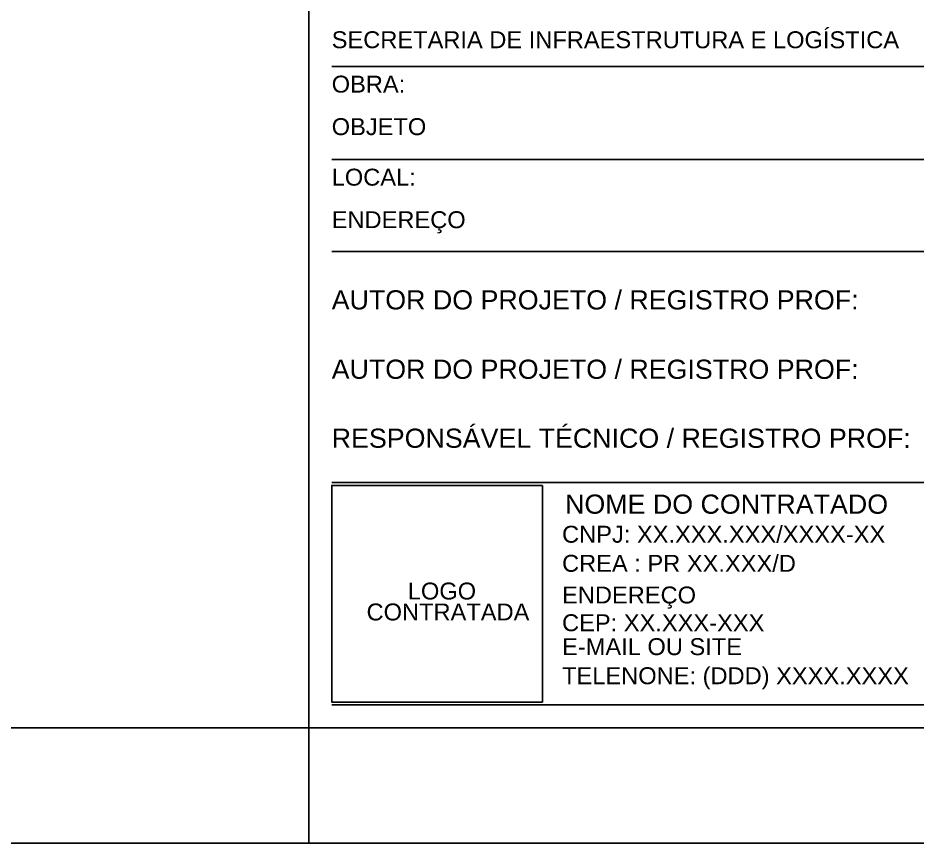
# Paper-space layout 'A1' of a CAD drawing. Header units: millimetres. Extents: x 160 to 1001, y -53 to 541.
# Drawn here: x 790.5 to 868.6, y -53.3 to 18.4 of the extents above; entities that cross this region are included whole.
import ezdxf
from ezdxf.enums import TextEntityAlignment as Align

# ---------------------------------------------------------------- set-up
doc = ezdxf.new("R2010")
doc.units = ezdxf.units.MM
doc.layers.add('ARQ_Prancha', color=7, linetype='Continuous')
doc.styles.add('ARIAL', font='arial.ttf')

psp = doc.layouts.new('A1')

# ---------------------------------------------------------------- linework, layer by layer
at = {"layer": 'ARQ_Prancha'}
for p, q in [((815.734, -43.316), (815.742, 530.684)), ((817.734, 14.156), (989.008, 14.156)), ((817.734, 6.073), (989.007, 6.073)), ((817.734, -1.929), (989.009, -1.929)), ((817.734, -22.004), (957.279, -22.004)), ((817.734, -41.316), (957.279, -41.316)), ((815.734, -43.316), (815.734, -53.316))]:
    psp.add_line(p, q, dxfattribs=at)
for points in [[(159.734, -53.316), (1000.734, -53.316), (1000.734, 540.684), (159.734, 540.684)], [(990.734, -43.316), (990.734, 530.684), (179.734, 530.684), (179.734, -43.316), (990.734, -43.316)], [(990.734, -43.316), (815.734, -43.316), (815.734, 45.7), (990.734, 45.7)], [(836.038, -22.255), (817.734, -22.254), (817.734, -41.066), (836.037, -41.066)]]:
    psp.add_lwpolyline(points, close=True, dxfattribs=at)

# ---------------------------------------------------------------- texts
at = {"layer": 'ARQ_Prancha', "style": 'ARIAL'}
for s, p in [('SECRETARIA DE INFRAESTRUTURA E LOGÍSTICA ', (817.734, 16.474)), ('OBRA:', (817.734, 12.616)), ('OBJETO', (817.734, 8.922)), ('LOCAL:', (817.734, 4.533)), ('ENDEREÇO', (817.734, 0.838)), ('LOGO ', (824.344, -31.423)), ('CONTRATADA', (820.761, -33.242))]:
    psp.add_text(s, height=1.47, rotation=359.99469, dxfattribs=at).set_placement(p, align=Align.MIDDLE_LEFT)
for s, height, p in [('AUTOR DO PROJETO / REGISTRO PROF:  ', 1.666, (817.734, -6.958)), ('AUTOR DO PROJETO / REGISTRO PROF:', 1.666, (817.734, -12.985)), ('RESPONSÁVEL TÉCNICO / REGISTRO PROF:', 1.666, (817.734, -18.978)), ('NOME DO CONTRATADO', 1.666, (838.007, -24.706)), ('CNPJ: XX.XXX.XXX/XXXX-XX', 1.47, (837.744, -27.225)), ('CREA : PR XX.XXX/D', 1.47, (837.744, -29.751)), ('ENDEREÇO', 1.47, (837.744, -32.501)), ('CEP: XX.XXX-XXX', 1.47, (837.744, -34.914)), ('E-MAIL OU SITE', 1.47, (837.744, -36.99)), ('TELENONE: (DDD) XXXX.XXXX', 1.47, (837.744, -39.516))]:
    psp.add_text(s, height=height, rotation=359.99469, dxfattribs=at).set_placement(p)

doc.saveas('drawing.dxf')
